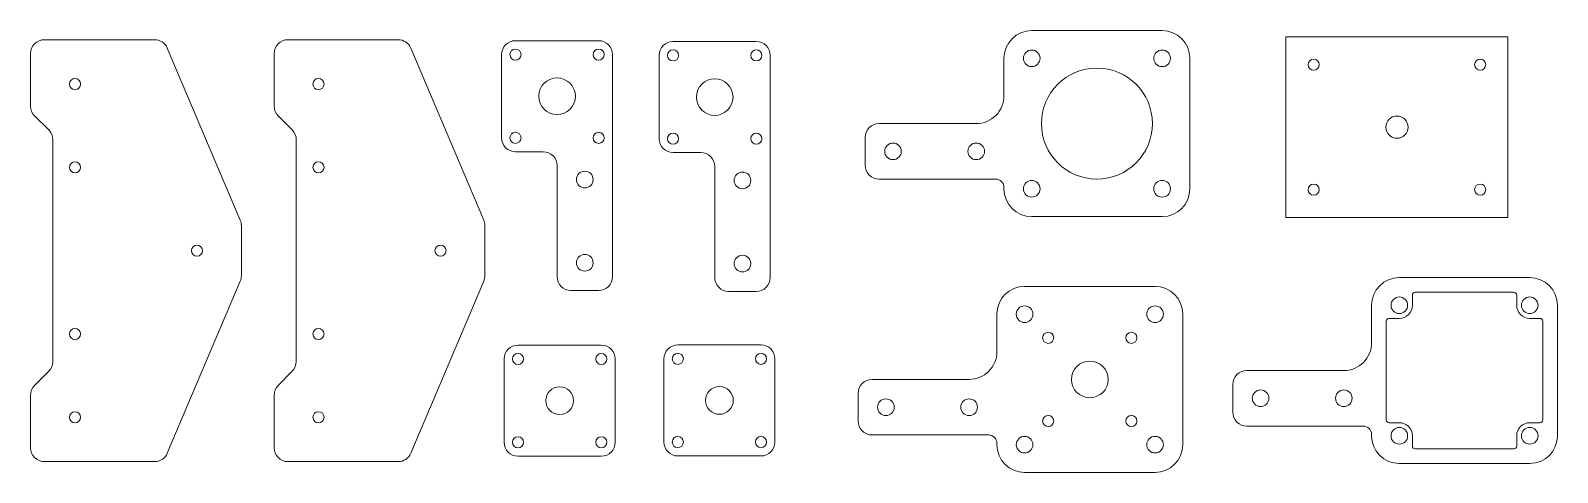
# Model space of a CAD drawing. Header units: inches. Extents: x 22 to 573, y 28 to 187.
import ezdxf

# ---------------------------------------------------------------- set-up
doc = ezdxf.new("R2010")
doc.units = ezdxf.units.IN
doc.layers.get('0').update_dxf_attribs({"lineweight": 0})

msp = doc.modelspace()

# ---------------------------------------------------------------- linework, layer by layer
at = {"color": 7, "linetype": 'Continuous', "lineweight": 0}
for p, q in [((196.94, 183.26), (226.94, 183.26)), ((253.76, 182.96), (283.76, 182.96)), ((430.02, 186.91), (383.02, 186.91)), ((554.66, 184.63), (474.66, 184.63)), ((474.66, 184.63), (474.66, 119.63)), ((554.66, 119.63), (554.66, 184.63)), ((191.94, 148.26), (191.94, 178.26)), ((231.94, 178.26), (231.94, 143.26)), ((248.76, 147.96), (248.76, 177.96)), ((288.76, 177.96), (288.76, 142.96)), ((440.02, 129.91), (440.02, 176.91)), ((383.02, 119.91), (430.02, 119.91)), ((474.66, 119.63), (554.66, 119.63)), ((474.66, 119.63), (484.66, 119.63)), ((554.66, 119.63), (544.66, 119.63)), ((427.46, 94.75), (380.46, 94.75)), ((562.52, 97.95), (515.52, 97.95)), ((437.46, 37.75), (437.46, 84.75)), ((572.52, 40.95), (572.52, 87.95)), ((197.88, 73.62), (227.88, 73.62)), ((255.46, 73.68), (285.46, 73.68)), ((192.88, 38.62), (192.88, 68.62)), ((232.88, 68.62), (232.88, 38.62)), ((250.46, 38.68), (250.46, 68.68)), ((290.46, 68.68), (290.46, 38.68)), ((197.88, 33.62), (227.88, 33.62)), ((255.46, 33.68), (285.46, 33.68)), ((380.46, 27.75), (427.46, 27.75)), ((515.52, 30.95), (562.52, 30.95))]:
    msp.add_line(p, q, dxfattribs=at)
at = {"color": 7, "linetype": 'Continuous', "lineweight": 0, "flags": 128}
for points in [[(30.16, 183.63), (27.16, 183.63, 0.414214), (22.16, 178.63), (22.16, 167.63)], [(98.16, 107.63), (98.16, 116.62, 0.100645), (97.76, 118.57), (71.45, 180.58, 0.30102), (66.85, 183.63), (30.16, 183.63)], [(117.94, 183.63), (114.94, 183.63, 0.414214), (109.94, 178.63), (109.94, 167.63)], [(185.94, 107.63), (185.94, 116.62, 0.100645), (185.54, 118.57), (159.23, 180.58, 0.30102), (154.63, 183.63), (117.94, 183.63)], [(373.02, 176.91), (373.02, 163.41, -0.414214), (363.02, 153.41), (328.02, 153.41, 0.414214), (323.02, 148.41), (323.02, 138.41, 0.414214), (328.02, 133.41), (370.02, 133.41, -0.414214), (373.02, 130.41), (373.02, 129.91)], [(22.16, 47.63), (22.16, 55.56, -0.198912), (23.62, 59.1), (28.7, 64.17, 0.198912), (30.16, 67.7), (30.16, 147.56, 0.198912), (28.7, 151.1), (23.62, 156.17, -0.198912), (22.16, 159.7), (22.16, 167.63)], [(109.94, 47.63), (109.94, 55.56, -0.198912), (111.4, 59.1), (116.47, 64.17, 0.198912), (117.94, 67.7), (117.94, 147.56, 0.198912), (116.47, 151.1), (111.4, 156.17, -0.198912), (109.94, 159.7), (109.94, 167.63)], [(231.94, 143.26), (231.94, 98.26, -0.414214), (226.94, 93.26), (216.94, 93.26, -0.414214), (211.94, 98.26), (211.94, 138.26, 0.414214), (206.94, 143.26), (196.94, 143.26)], [(288.76, 142.96), (288.76, 97.96, -0.414214), (283.76, 92.96), (273.76, 92.96, -0.414214), (268.76, 97.96), (268.76, 137.96, 0.414214), (263.76, 142.96), (253.76, 142.96)], [(22.16, 47.63), (22.16, 36.63, 0.414214), (27.16, 31.63), (66.85, 31.63, 0.30102), (71.45, 34.68), (97.76, 96.7, 0.100645), (98.16, 98.65), (98.16, 107.63)], [(109.94, 47.63), (109.94, 36.63, 0.414214), (114.94, 31.63), (154.63, 31.63, 0.30102), (159.23, 34.68), (185.54, 96.7, 0.100645), (185.94, 98.65), (185.94, 107.63)], [(370.46, 84.75), (370.46, 71.25, -0.414214), (360.46, 61.25), (325.46, 61.25, 0.414214), (320.46, 56.25), (320.46, 46.25, 0.414214), (325.46, 41.25), (367.46, 41.25, -0.414214), (370.46, 38.25), (370.46, 37.75)], [(505.52, 87.95), (505.52, 74.45, -0.414214), (495.52, 64.45), (460.52, 64.45, 0.414214), (455.52, 59.45), (455.52, 49.45, 0.414214), (460.52, 44.45), (502.52, 44.45, -0.414214), (505.52, 41.45), (505.52, 40.95)]]:
    msp.add_lwpolyline(points, format="xyb", dxfattribs=at)
msp.add_lwpolyline([(567.22, 64.45), (567.22, 82.25, 0.414214), (566.22, 83.25), (562.52, 83.25, -0.414214), (557.82, 87.95), (557.82, 91.65, 0.414214), (556.82, 92.65), (521.22, 92.65, 0.414214), (520.22, 91.65), (520.22, 87.95, -0.414214), (515.52, 83.25), (511.82, 83.25, 0.414214), (510.82, 82.25), (510.82, 46.65, 0.414214), (511.82, 45.65), (515.52, 45.65, -0.414214), (520.22, 40.95), (520.22, 37.25, 0.414214), (521.22, 36.25), (556.82, 36.25, 0.414214), (557.82, 37.25), (557.82, 40.95, -0.414214), (562.52, 45.65), (566.22, 45.65, 0.414214), (567.22, 46.65)], format="xyb", close=True, dxfattribs=at)
at = {"color": 7, "linetype": 'Continuous', "lineweight": 0}
for centre, radius in [((196.94, 178.26), 2), ((226.94, 178.26), 2), ((253.76, 177.96), 2), ((283.76, 177.96), 2), ((383.02, 176.91), 3), ((430.02, 176.91), 3), ((484.66, 174.63), 2), ((544.66, 174.63), 2), ((406.52, 153.41), 20), ((38.16, 167.63), 2), ((125.94, 167.63), 2), ((211.94, 163.26), 6.6), ((268.76, 162.96), 6.6), ((514.66, 152.13), 4), ((196.94, 148.26), 2), ((226.94, 148.26), 2), ((253.76, 147.96), 2), ((283.76, 147.96), 2), ((333.02, 143.41), 3), ((363.02, 143.41), 3), ((38.16, 137.63), 2), ((125.94, 137.63), 2), ((221.94, 133.26), 3), ((278.76, 132.96), 3), ((383.02, 129.91), 3), ((430.02, 129.91), 3), ((484.66, 129.63), 2), ((544.66, 129.63), 2), ((82.16, 107.63), 2), ((169.94, 107.63), 2), ((221.94, 103.26), 3), ((278.76, 102.96), 3), ((515.52, 87.95), 3), ((562.52, 87.95), 3), ((380.46, 84.75), 3), ((427.46, 84.75), 3), ((38.16, 77.63), 2), ((125.94, 77.63), 2), ((388.96, 76.25), 2), ((418.96, 76.25), 2), ((197.88, 68.62), 2), ((227.88, 68.62), 2), ((255.46, 68.68), 2), ((285.46, 68.68), 2), ((403.96, 61.25), 6.6), ((212.88, 53.62), 5), ((270.46, 53.68), 5), ((465.52, 54.45), 3), ((495.52, 54.45), 3), ((38.16, 47.63), 2), ((125.94, 47.63), 2), ((330.46, 51.25), 3), ((360.46, 51.25), 3), ((388.96, 46.25), 2), ((418.96, 46.25), 2), ((197.88, 38.62), 2), ((227.88, 38.62), 2), ((255.46, 38.68), 2), ((285.46, 38.68), 2), ((380.46, 37.75), 3), ((427.46, 37.75), 3), ((515.52, 40.95), 3), ((562.52, 40.95), 3)]:
    msp.add_circle(centre, radius, dxfattribs=at)
for centre, radius, start, end in [((196.94, 178.26), 5, 90, 180), ((226.94, 178.26), 5, 0, 90), ((253.76, 177.96), 5, 90, 180), ((283.76, 177.96), 5, 0, 90), ((383.02, 176.91), 10, 90, 180), ((430.02, 176.91), 10, 0, 90), ((196.94, 148.26), 5, 180, 270), ((253.76, 147.96), 5, 180, 270), ((383.02, 129.91), 10, 180, 270), ((430.02, 129.91), 10, 270, 0), ((380.46, 84.75), 10, 90, 180), ((427.46, 84.75), 10, 0, 90), ((515.52, 87.95), 10, 90, 180), ((562.52, 87.95), 10, 0, 90), ((197.88, 68.62), 5, 90, 180), ((227.88, 68.62), 5, 0, 90), ((255.46, 68.68), 5, 90, 180), ((285.46, 68.68), 5, 0, 90), ((197.88, 38.62), 5, 180, 270), ((227.88, 38.62), 5, 270, 0), ((255.46, 38.68), 5, 180, 270), ((285.46, 38.68), 5, 270, 0), ((515.52, 40.95), 10, 180, 270), ((562.52, 40.95), 10, 270, 0), ((380.46, 37.75), 10, 180, 270), ((427.46, 37.75), 10, 270, 0)]:
    msp.add_arc(centre, radius, start, end, dxfattribs=at)

doc.saveas('drawing.dxf')
